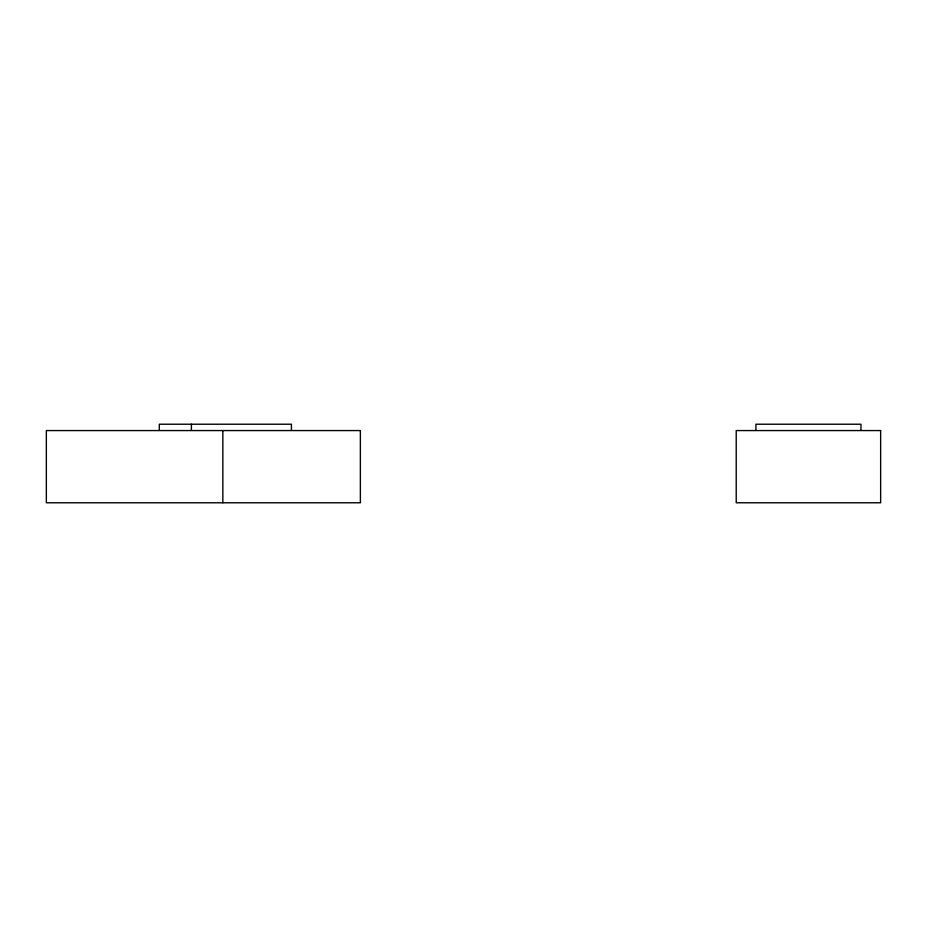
<?xml version="1.0" encoding="UTF-8"?>
<svg xmlns="http://www.w3.org/2000/svg" width="927" height="927" viewBox="0 0 927 927"><rect width="100%" height="100%" fill="white"/><g stroke="black" fill="none" stroke-linecap="round" stroke-linejoin="round"><path stroke-width="1.39" d="M860.951 429.931L860.951 424.218L755.922 424.218L755.922 429.931M291.414 429.931L291.414 424.218L159.305 424.218L159.305 429.931M222.851 430.568L222.851 502.782M191.391 424.218L191.391 429.931M360.371 430.568L46.35 430.568L46.35 502.782L360.371 502.782L360.371 430.568M880.65 430.568L736.223 430.568L736.223 502.782L880.65 502.782L880.65 430.568"/></g></svg>
